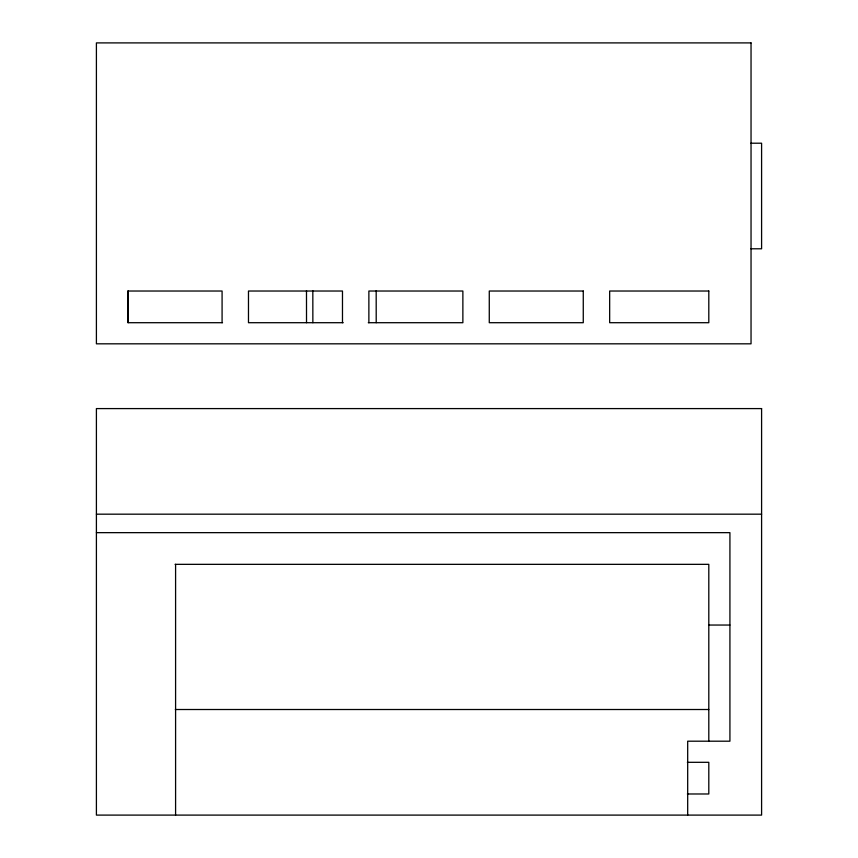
<?xml version="1.0" encoding="UTF-8"?>
<svg xmlns="http://www.w3.org/2000/svg" width="858" height="858" viewBox="0 0 858 858"><rect width="100%" height="100%" fill="white"/><g stroke="black" fill="none" stroke-linecap="round" stroke-linejoin="round"><path stroke-width="1.29" d="M750.889 143.211L761.593 143.211L761.593 248.788L750.889 248.788M128.056 290.733L128.078 322.705L222.522 322.705M343.211 322.705L248.477 322.705L248.477 291.023L342.481 291.023L342.481 322.705M368.286 322.705L462.87 322.705L462.87 291.023L368.876 291.023L368.876 322.705M96.407 514.178L761.593 514.178M96.407 532.657L729.922 532.657L729.922 741.194L687.687 741.194L687.687 815.1M175.064 564.339L708.805 564.339L708.805 741.194M708.805 625.042L729.922 625.042M175.332 709.512L708.805 709.512M687.365 762.312L708.805 762.312L708.805 793.982L687.365 793.982M376.179 290.733L376.212 322.705M312.827 290.733L312.859 322.705M306.488 290.733L306.521 322.705M222.083 322.705L222.083 291.023L128.078 291.023L128.078 322.705M175.59 564.339L175.59 815.1M751.04 42.9L96.407 42.9L96.407 343.822L751.04 343.822L751.04 42.9M583.268 291.023L489.274 291.023L489.274 322.705L583.268 322.705L583.268 291.023M708.805 291.023L609.663 291.023L609.663 322.705L708.805 322.705L708.805 291.023M761.593 408.59L96.407 408.59L96.407 815.1L761.593 815.1L761.593 408.59"/></g></svg>
